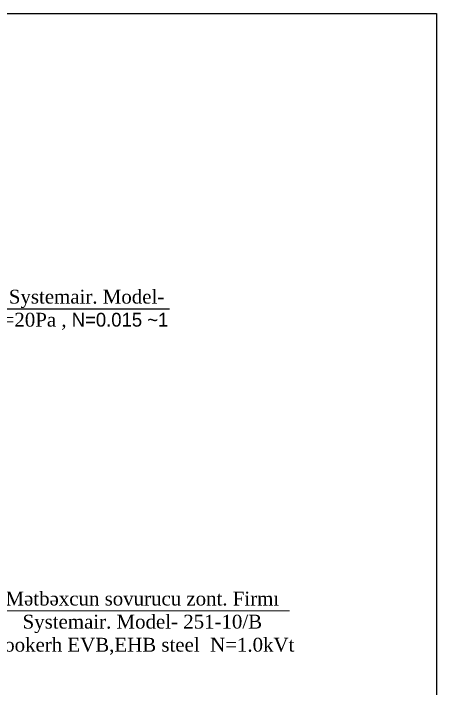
# Model space of a CAD drawing. Header units: inches. Extents: x 23 to 100097, y 11 to 104145.
# Drawn here: x 22194 to 30633, y 28106 to 41559 of the extents above; entities that cross this region are included whole.
import ezdxf

# ---------------------------------------------------------------- set-up
doc = ezdxf.new("R2010")
doc.units = ezdxf.units.IN
doc.header["$MEASUREMENT"] = 0
doc.layers.add('Cedvel', color=7, linetype='Continuous', lineweight=0)
doc.layers.add('Divar', color=7, linetype='Continuous', lineweight=25)
doc.styles.add('ilqar text 001', font='', dxfattribs={"height": 300})
doc.styles.get('ilqar text 001').set_extended_font_data('A3 Times AzLat')

msp = doc.modelspace()

# ---------------------------------------------------------------- linework, layer by layer
at = {"lineweight": 5}
msp.add_line((21991.2, 29650.9), (27700.6, 29650.9), dxfattribs=at)
msp.add_lwpolyline([(23.2, 41559.2), (30632.9, 41559.2), (30632.9, 669), (23.2, 669)], close=True)
at = {"layer": 'Divar'}
msp.add_line((16947, 35671.3), (25309.1, 35671.3), dxfattribs=at)

# ---------------------------------------------------------------- texts
at = {"layer": 'Cedvel', "color": 4, "char_height": 275.7918, "attachment_point": 8, "style": 'ilqar text 001'}
for s, insert, width in [('{\\C256;S/Q sovurucu vertilator. \\fTimes New Roman|b0|i0|c238|p18;Firmı Systemair. Model-\\fA3 Times AzLat|b0|i0|c204|p18; BF-W-100A , \\fTimes New Roman|b0|i0|c238|p18;Q=\\fTimes New Roman|b0|i0|c0|p18;9\\fTimes New Roman|b0|i0|c238|p18;0m³/saa\\fTimes New Roman|b0|i0|c204|p18;t\\fTimes New Roman|b0|i0|c0|p18; , \\fTimes New Roman|b0|i0|c238|p18;P=\\fTimes New Roman|b0|i0|c0|p18;2\\fTimes New Roman|b0|i0|c238|p18;0Pa\\fTimes New Roman|b0|i0|c0|p18; ,\\fA3 Times AzLat|b0|i0|c204|p18; N=0.015 ~1}', (21158.4, 35249.7), 8393.222), ('{\\fTimes New Roman|b0|i0|c238|p18;\\C256;Mətbəxcun sovurucu zont. Firmı Systemair. Model- 251-10/B Cookerh EVB,EHB steel  N=1.0kVt}', (24764.2, 28775.7), 6112.355)]:
    msp.add_mtext(s, dxfattribs=dict(at, insert=insert, width=width))

doc.saveas('drawing.dxf')
